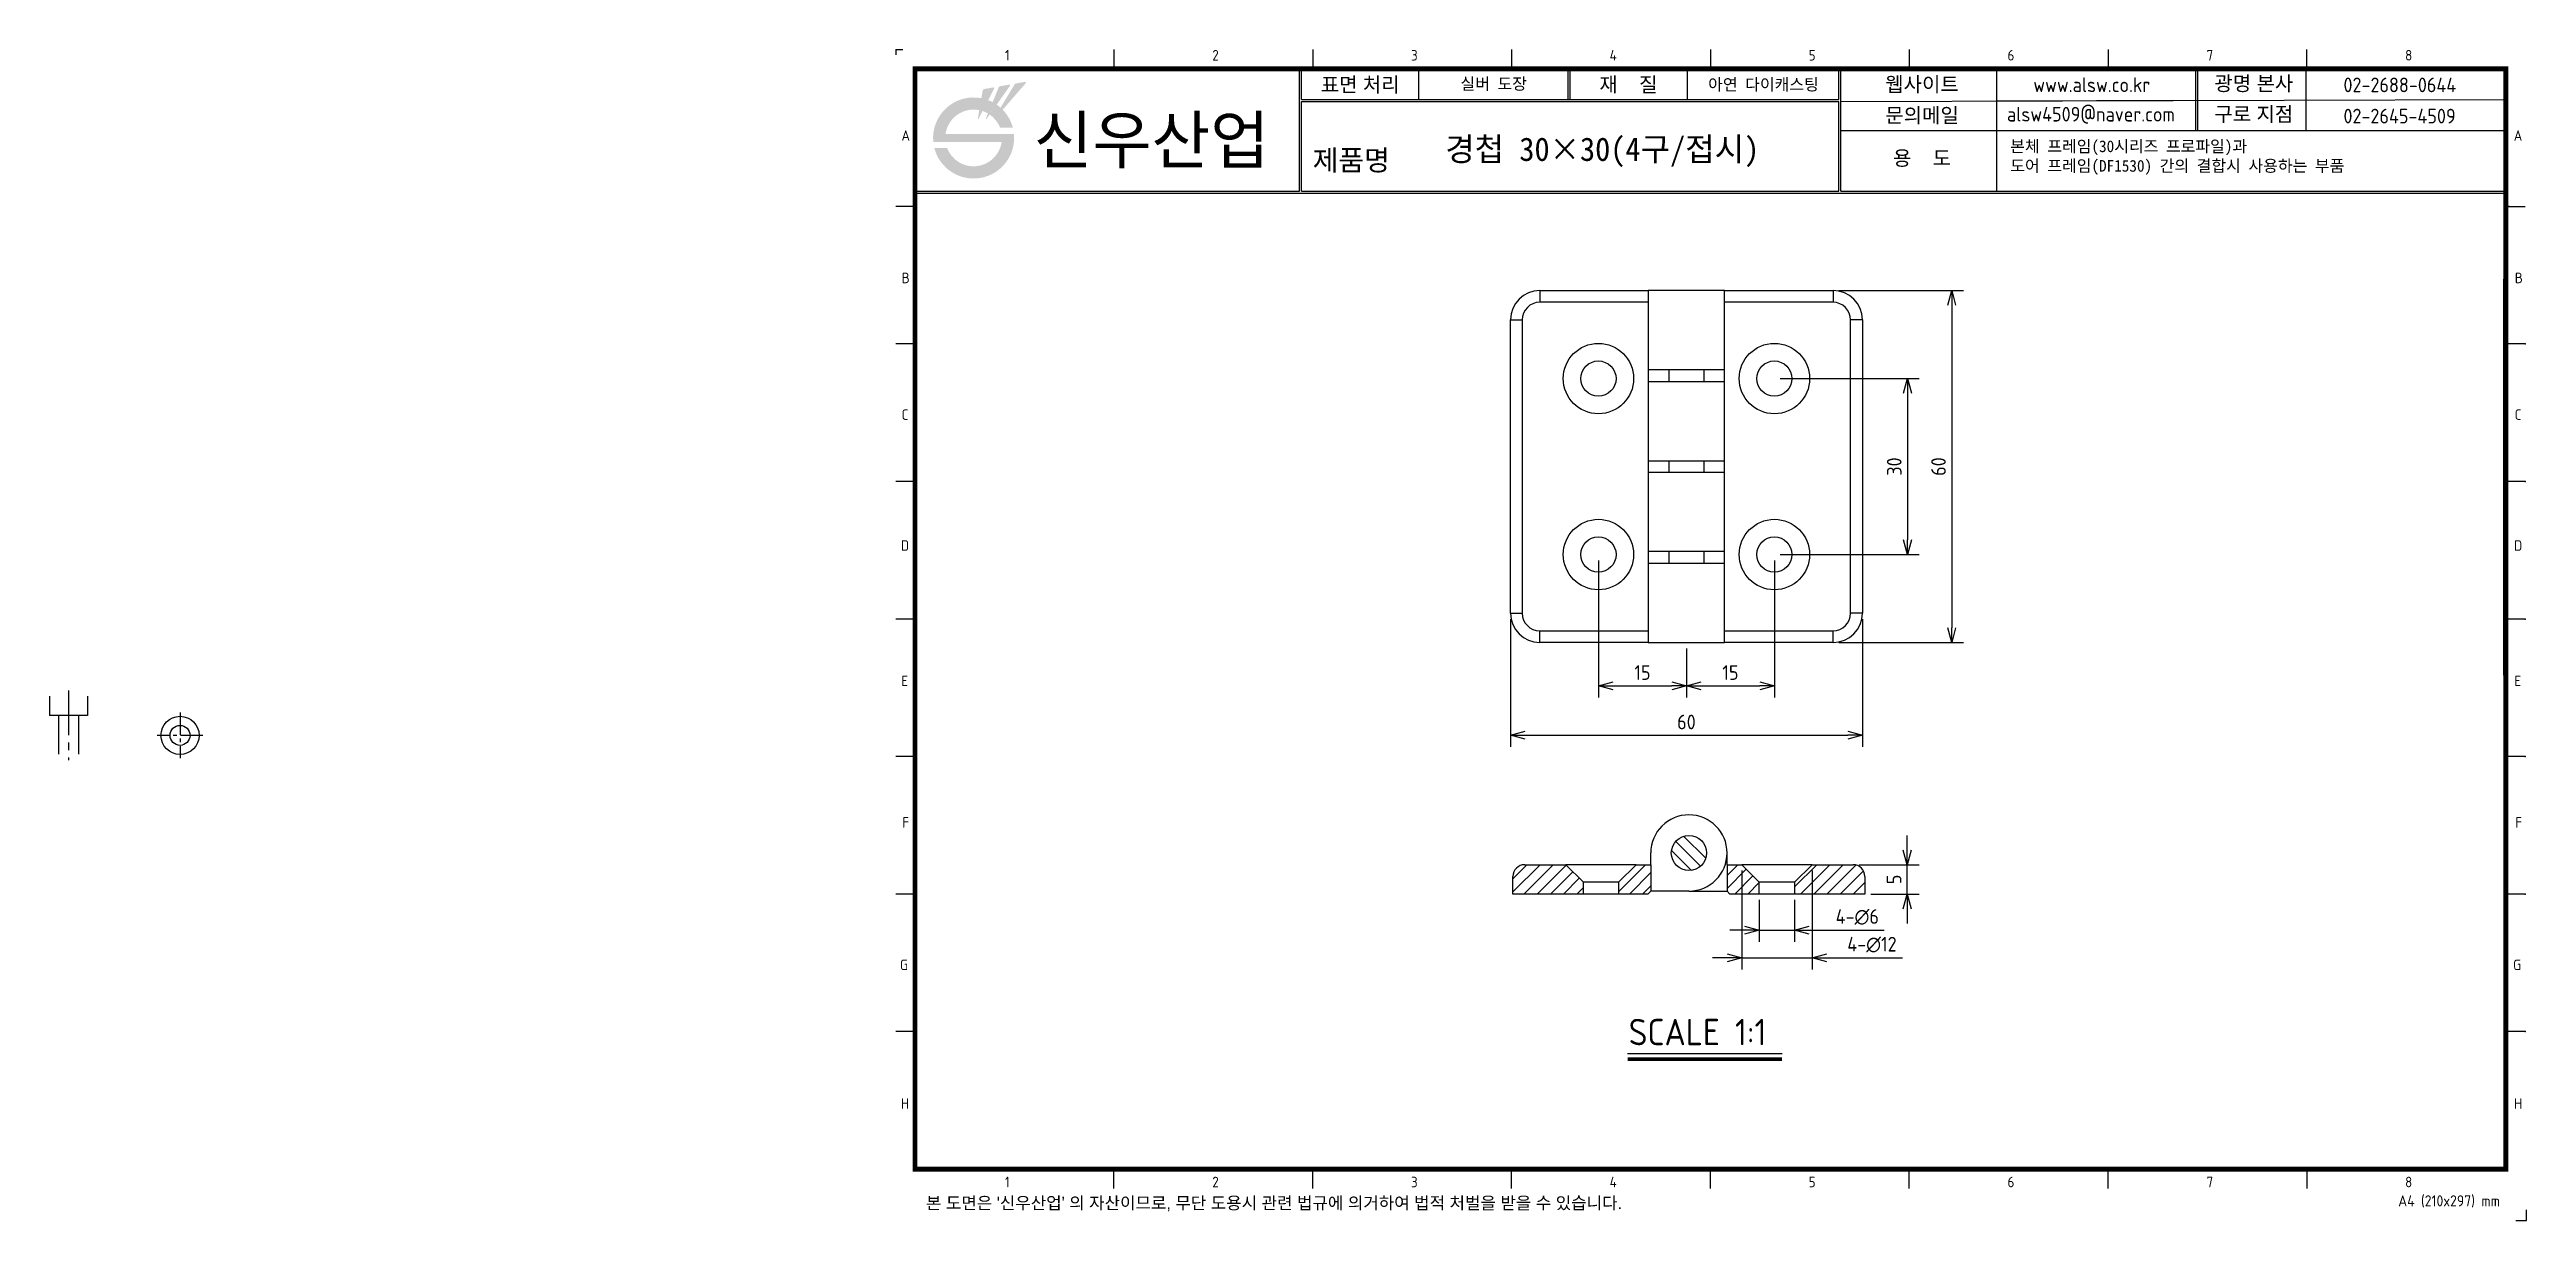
# Model space of a CAD drawing. Header units: millimetres. Extents: x 87 to 510, y 40 to 240.
import ezdxf
from ezdxf.enums import TextEntityAlignment as Align

# ---------------------------------------------------------------- set-up
doc = ezdxf.new("R2010")
doc.units = ezdxf.units.MM
doc.linetypes.add('CENTER2', pattern=[28.575, 19.05, -3.175, 3.175, -3.175])
for name, color, linetype in [('center', 1, 'CENTER2'), ('INFORM', 7, 'Continuous'), ('model', 7, 'Continuous')]:
    doc.layers.add(name, color=color, linetype=linetype)
doc.styles.add('HY견고딕(정자)', font='H2GTRE.TTF')
doc.styles.add('SINWOO(S.J.H)', font='isocp.shx', dxfattribs={"bigfont": 'whgdtxt.shx'})
doc.styles.add('굴림체', font='GulimChe.ttf')
doc.dimstyles.new('SINWOO(S.J.H)', dxfattribs={"dimscale": 0, "dimtxt": 2.5, "dimasz": 2.5, "dimexe": 2, "dimexo": 1, "dimgap": 1, "dimtad": 1, "dimdsep": 46, "dimtxsty": 'SINWOO(S.J.H)', "dimblk": 'OPEN30', "dimcen": 0, "dimclrd": 1, "dimclre": 1, "dimadec": 0, "dimazin": 2, "dimtfac": 1, "dimtmove": 0, "dimatfit": 0, "dimldrblk": 'OPEN30', "dimfxl": 0, "dimarcsym": 0})

# ---------------------------------------------------------------- blocks, each defined once
blk = doc.blocks.new('*U10')
at = {"layer": 'center', "ltscale": 0.4}
blk.add_line((0, 0.99), (0, -10.89), dxfattribs=at)
at = {"layer": 'model'}
for p, q in [((-3.25, 0), (-3.25, -3.3)), ((3.25, 0), (3.25, -3.3)), ((3.25, -3.3), (-3.25, -3.3)), ((-1.7, -3.3), (-1.7, -9.9)), ((1.7, -3.3), (1.7, -9.9))]:
    blk.add_line(p, q, dxfattribs=at)
blk = doc.blocks.new('Counter bore_Top')
at = {"layer": 'center', "ltscale": 0.2}
for p, q in [((3.9, 0), (-3.9, 0)), ((0, 3.9), (0, -3.9))]:
    blk.add_line(p, q, dxfattribs=at)
at = {"layer": 'model'}
for radius in [3.25, 1.7]:
    blk.add_circle((0, 0), radius, dxfattribs=at)
blk = doc.blocks.new('신우산업(베이스)')
at = {"layer": 'INFORM'}
h = blk.add_hatch(color=164, dxfattribs=at)
h.dxf.hatch_style = 1
h.paths.add_polyline_path([(6.41, -15.76), (18.07, -15.76, -0.77332), (8.77, -16.8), (6.59, -16.8, 0.92651), (20.16, -14.38), (8.5, -14.38, -0.430861), (14.25, -10.33), (14.6, -8.29, 0.50246)])
h.paths.add_polyline_path([(18.25, -10.26), (16.88, -11.83, -0.092386), (17.8, -13.34), (19.98, -13.34, 0.1302)], flags=17)
h.paths.add_polyline_path([(16.03, -11.08, -0.051565), (16.78, -11.73), (17.88, -9.91, 0.030458), (17.22, -9.39)], flags=17)
h.paths.add_polyline_path([(16.52, -8.97, 0.030027), (15.77, -8.62), (14.81, -10.48, -0.052426), (15.73, -10.9)], flags=17)
h = blk.add_hatch(color=1, dxfattribs=at)
h.dxf.hatch_style = 1
h.paths.add_polyline_path([(14, -11.77, 0.858824), (14.12, -11.82), (16.78, -6.66, 0.620193), (16.63, -6.46), (15.1, -6.73, 0.315996), (14.82, -7.01)])
h = blk.add_hatch(color=1, dxfattribs=at)
h.dxf.hatch_style = 1
h.paths.add_polyline_path([(19.48, -6.19, 0.637372), (19.34, -5.98), (17.8, -6.25, 0.291168), (17.53, -6.5), (15.38, -11.76, 0.892626), (15.5, -11.82)])
h = blk.add_hatch(color=1, dxfattribs=at)
h.dxf.hatch_style = 1
h.paths.add_polyline_path([(22.18, -5.72, 0.651576), (22.04, -5.51), (20.51, -5.78, 0.271201), (20.24, -6), (16.78, -11.74, 0.917893), (16.89, -11.82)])
blk.add_line((221.67, -8.7), (187.71, -8.8))
at = {"layer": 'INFORM', "color": 1, "lineweight": -3}
for p, q in [((0, 0), (0, -0.88)), ((0, 0), (1.22, 0)), ((278.03, -199.62), (278.03, -197.8)), ((276.21, -199.62), (278.03, -199.62))]:
    blk.add_line(p, q, dxfattribs=at)
at = {"layer": 'INFORM', "color": 252, "lineweight": -2}
for p, q in [((37.19, 0), (37.19, -3.28)), ((71.09, 0), (71.09, -3.28)), ((105, 0), (105, -3.28)), ((138.9, 0), (138.9, -3.28)), ((172.81, 0), (172.81, -3.28)), ((206.71, 0), (206.71, -3.28)), ((240.61, -3.28), (240.61, 0)), ((3.28, -26.73), (0, -26.73)), ((274.52, -26.73), (277.8, -26.73)), ((3.28, -50.18), (0, -50.18)), ((277.8, -50.18), (274.52, -50.18)), ((3.28, -73.63), (0, -73.63)), ((277.8, -73.63), (274.52, -73.63)), ((3.28, -97.08), (0, -97.08)), ((277.8, -97.08), (274.52, -97.08)), ((3.28, -120.53), (0, -120.53)), ((277.8, -120.53), (274.52, -120.53)), ((3.28, -143.98), (0, -143.98)), ((277.8, -143.98), (274.52, -143.98)), ((3.28, -167.43), (0, -167.43)), ((277.8, -167.43), (274.52, -167.43)), ((37.19, -194.17), (37.19, -190.88)), ((71.09, -194.17), (71.09, -190.88)), ((105, -194.17), (105, -190.88)), ((138.9, -194.17), (138.9, -190.88)), ((172.81, -194.17), (172.81, -190.88)), ((206.71, -194.17), (206.71, -190.88)), ((240.61, -190.88), (240.61, -194.17))]:
    blk.add_line(p, q, dxfattribs=at)
at = {"layer": 'INFORM', "color": 0, "lineweight": -3}
for p, q in [((68.84, -24.12), (68.84, -3.28)), ((114.63, -8.53), (114.63, -3.28)), ((160.78, -8.53), (160.78, -3.28)), ((161.13, -24.12), (161.13, -3.28)), ((222.02, -13.7), (222.02, -3.28)), ((160.78, -24.12), (160.78, -8.88))]:
    blk.add_line(p, q, dxfattribs=at)
at = {"layer": 'INFORM', "color": 7, "lineweight": -3}
for p, q in [((69.19, -8.53), (69.19, -3.28)), ((89.19, -8.53), (89.19, -3.28)), ((69.19, -24.12), (69.19, -8.88))]:
    blk.add_line(p, q, dxfattribs=at)
at = {"layer": 'INFORM'}
for p, q in [((114.98, -8.53), (114.98, -3.28)), ((134.98, -8.53), (134.98, -3.28))]:
    blk.add_line(p, q, dxfattribs=at)
at = {"layer": 'INFORM', "lineweight": -3}
for p, q in [((187.71, -24.12), (187.71, -3.28)), ((221.67, -13.7), (221.67, -3.28)), ((69.19, -8.53), (160.78, -8.53)), ((161.13, -8.88), (274.52, -8.53)), ((161.13, -13.78), (274.52, -13.78)), ((161.13, -24.12), (274.52, -24.12))]:
    blk.add_line(p, q, dxfattribs=at)
at = {"layer": 'INFORM', "lineweight": -2}
blk.add_line((240.41, -3.28), (240.41, -13.7), dxfattribs=at)
at = {"layer": 'INFORM', "color": 0, "lineweight": -2}
for p in [(240.41, -3.28), (274.52, -8.53)]:
    blk.add_line(p, (274.52, -3.28), dxfattribs=at)
at = {"layer": 'INFORM', "color": 7, "linetype": 'Continuous', "lineweight": -3}
for p, q in [((69.19, -8.88), (160.78, -8.88)), ((3.28, -24.12), (68.84, -24.12)), ((3.28, -24.47), (274.52, -24.47)), ((69.19, -24.12), (160.78, -24.12))]:
    blk.add_line(p, q, dxfattribs=at)
at = {"layer": 'INFORM', "color": 7, "lineweight": -3, "const_width": 0.817}
blk.add_lwpolyline([(3.28, -190.88), (3.28, -3.28), (274.52, -3.28), (274.52, -190.88)], close=True, dxfattribs=at)
at = {"layer": 'INFORM', "color": 3, "lineweight": -2}
for p in [(37.19, -3.28), (71.09, -3.28), (105, -3.28), (138.9, -3.28), (172.81, -3.28), (206.71, -3.28), (240.61, -3.28), (275.02, -26.73), (275.02, -26.73)]:
    blk.add_point(p, dxfattribs=at)
at = {"layer": 'INFORM', "color": 252, "lineweight": -2}
for p in [(277.8, -50.18), (277.8, -50.18), (277.8, -73.63), (277.8, -73.63), (277.8, -97.08), (277.8, -97.08), (277.8, -120.53), (277.8, -120.53), (277.8, -143.98), (277.8, -143.98), (277.8, -167.43), (277.8, -167.43)]:
    blk.add_point(p, dxfattribs=at)
at = {"layer": 'INFORM', "color": 252, "style": 'SINWOO(S.J.H)'}
for s, p in [('1', (19.03, -0.97)), ('2', (54.53, -0.97)), ('3', (88.43, -0.97)), ('4', (122.33, -0.97)), ('5', (156.24, -0.97)), ('6', (190.14, -0.97)), ('7', (224.05, -0.97)), ('8', (257.95, -0.97)), ('A', (1.71, -14.66)), ('A', (276.59, -14.66)), ('B', (1.71, -38.93)), ('B', (276.73, -38.93)), ('C', (1.59, -62.23)), ('C', (276.61, -62.23)), ('D', (1.59, -84.55)), ('D', (276.61, -84.55)), ('E', (1.55, -107.63)), ('E', (276.56, -107.63)), ('F', (1.69, -131.76)), ('F', (276.71, -131.76)), ('G', (1.42, -156.04)), ('G', (276.44, -156.04)), ('H', (1.59, -179.7)), ('H', (276.61, -179.7)), ('1', (19.03, -193.06)), ('2', (54.53, -193.06)), ('3', (88.43, -193.06)), ('4', (122.33, -193.06)), ('5', (156.24, -193.06)), ('6', (190.14, -193.06)), ('7', (224.05, -193.06)), ('8', (257.95, -193.06))]:
    blk.add_text(s, height=1.8, dxfattribs=at).set_placement(p, align=Align.MIDDLE)
at = {"layer": 'INFORM', "color": 7, "lineweight": -3, "style": 'HY견고딕(정자)'}
blk.add_text('제품명', height=3.5, dxfattribs=at).set_placement((71.09, -18.87), align=Align.MIDDLE_LEFT)
at = {"layer": 'INFORM', "color": 7, "lineweight": -3, "style": 'SINWOO(S.J.H)'}
blk.add_text('A4 (210x297) mm', height=1.89, dxfattribs=at).set_placement((264.84, -195.33), align=Align.TOP_CENTER)
at = {"layer": 'INFORM'}
for s, width, insert, char_height, attachment_point, style in [('광명 본사', 26.5829, (231.55, -5.9), 2.5, 5, 'HY견고딕(정자)'), ('표면 처리', 19.3934, (79.2, -6.11), 2.5, 5, 'HY견고딕(정자)'), ('실버 도장', 24.5691, (101.95, -5.94), 2, 5, '굴림체'), ('재    질', 19.0639, (124.92, -6.09), 2.5, 5, 'HY견고딕(정자)'), ('아연 다이캐스팅', 25.0347, (147.95, -6.06), 2, 5, '굴림체'), ('웹사이트', 26.5829, (174.98, -6.06), 2.5, 5, 'HY견고딕(정자)'), ('www.alsw.co.kr', 33.9046, (193.95, -4.75), 2.5, 1, 'SINWOO(S.J.H)'), ('02-2688-0644', 33.9046, (246.83, -4.78), 2.5, 1, 'SINWOO(S.J.H)'), ('문의메일', 26.5829, (174.98, -11.34), 2.5, 5, 'HY견고딕(정자)'), ('alsw4509@naver.com', 33.9046, (189.45, -9.77), 2.5, 1, 'SINWOO(S.J.H)'), ('구로 지점', 26.5829, (231.55, -11.15), 2.5, 5, 'HY견고딕(정자)'), ('02-2645-4509', 33.9046, (246.83, -10.09), 2.5, 1, 'SINWOO(S.J.H)'), ('용    도', 26.5829, (174.98, -18.63), 2.5, 5, 'HY견고딕(정자)')]:
    blk.add_mtext_dynamic_manual_height_columns(s, width=width, gutter_width=12.5, heights=[0], dxfattribs=dict(at, insert=insert, char_height=char_height, attachment_point=attachment_point, style=style))
at = {"layer": 'INFORM', "color": 250, "insert": (23.53, -11.42), "char_height": 8, "attachment_point": 1, "style": 'SINWOO(S.J.H)'}
blk.add_mtext_dynamic_manual_height_columns('{\\fHYGothic-Extra|b0|i0|c129|p18;신우산업}', width=82.0692, gutter_width=15, heights=[0], dxfattribs=at)
at = {"layer": 'INFORM', "lineweight": -3, "insert": (5.16, -196.83), "char_height": 2.1, "width": 158.7318, "attachment_point": 4, "style": 'SINWOO(S.J.H)'}
blk.add_mtext("\\pt264.6;{\\fGulim|b0|i0|c129|p50;본 도면은 '신우산업' 의 자산이므로, 무단 도용시 관련 법규에 의거하여 법적 처벌을 받을 수 있습니다.}", dxfattribs=at)
blk = doc.blocks.new('_Open30')
at = {"color": 0, "linetype": 'ByBlock', "lineweight": -2}
for p, q in [((-1, 0.27), (0, 0)), ((0, 0), (-1, -0.27)), ((0, 0), (-1, 0))]:
    blk.add_line(p, q, dxfattribs=at)
blk = doc.blocks.new('*D31')
at = {"color": 1, "lineweight": -2}
for p, q in [((353.74, 152.11), (353.74, 128.74)), ((368.74, 137.11), (368.74, 128.74)), ((356.24, 130.74), (366.24, 130.74))]:
    blk.add_line(p, q, dxfattribs=at)
at = {"layer": 'Defpoints', "color": 0}
for p in [(353.74, 153.11), (368.74, 138.11), (368.74, 130.74)]:
    blk.add_point(p, dxfattribs=at)
at = {"color": 1, "lineweight": -2, "xscale": 2.5, "yscale": 2.5, "zscale": 2.5, "rotation": 180}
blk.add_blockref('_Open30', (353.74, 130.74), dxfattribs=at)
at = {"color": 1, "lineweight": -2, "xscale": 2.5, "yscale": 2.5, "zscale": 2.5}
blk.add_blockref('_Open30', (368.74, 130.74), dxfattribs=at)
at = {"color": 0, "insert": (361.24, 132.99), "char_height": 2.5, "attachment_point": 5, "style": 'SINWOO(S.J.H)'}
blk.add_mtext('15', dxfattribs=at)
blk = doc.blocks.new('*D32')
at = {"color": 1, "lineweight": -2}
for p, q in [((383.74, 152.11), (383.74, 128.74)), ((368.74, 137.11), (368.74, 128.74)), ((371.24, 130.74), (381.24, 130.74))]:
    blk.add_line(p, q, dxfattribs=at)
at = {"layer": 'Defpoints', "color": 0}
for p in [(383.74, 153.11), (368.74, 138.11), (383.74, 130.74)]:
    blk.add_point(p, dxfattribs=at)
at = {"color": 1, "lineweight": -2, "xscale": 2.5, "yscale": 2.5, "zscale": 2.5, "rotation": 180}
blk.add_blockref('_Open30', (368.74, 130.74), dxfattribs=at)
at = {"color": 1, "lineweight": -2, "xscale": 2.5, "yscale": 2.5, "zscale": 2.5}
blk.add_blockref('_Open30', (383.74, 130.74), dxfattribs=at)
at = {"color": 0, "insert": (376.24, 132.99), "char_height": 2.5, "attachment_point": 5, "style": 'SINWOO(S.J.H)'}
blk.add_mtext('15', dxfattribs=at)
blk = doc.blocks.new('*D34')
at = {"color": 1, "lineweight": -2}
for p, q in [((338.74, 142.11), (338.74, 120.31)), ((398.74, 142.11), (398.74, 120.31)), ((341.24, 122.31), (396.24, 122.31))]:
    blk.add_line(p, q, dxfattribs=at)
at = {"layer": 'Defpoints', "color": 0}
for p in [(338.74, 143.11), (398.74, 143.11), (398.74, 122.31)]:
    blk.add_point(p, dxfattribs=at)
at = {"color": 1, "lineweight": -2, "xscale": 2.5, "yscale": 2.5, "zscale": 2.5, "rotation": 180}
blk.add_blockref('_Open30', (338.74, 122.31), dxfattribs=at)
at = {"color": 1, "lineweight": -2, "xscale": 2.5, "yscale": 2.5, "zscale": 2.5}
blk.add_blockref('_Open30', (398.74, 122.31), dxfattribs=at)
at = {"color": 0, "insert": (368.74, 124.56), "char_height": 2.5, "attachment_point": 5, "style": 'SINWOO(S.J.H)'}
blk.add_mtext('60', dxfattribs=at)
blk = doc.blocks.new('*D35')
at = {"color": 1, "lineweight": -2}
for p, q in [((394.74, 198.11), (415.96, 198.11)), ((413.96, 195.61), (413.96, 140.61)), ((394.74, 138.11), (415.96, 138.11))]:
    blk.add_line(p, q, dxfattribs=at)
at = {"layer": 'Defpoints', "color": 0}
for p in [(393.74, 198.11), (393.74, 138.11), (413.96, 138.11)]:
    blk.add_point(p, dxfattribs=at)
at = {"color": 1, "lineweight": -2, "xscale": 2.5, "yscale": 2.5, "zscale": 2.5}
for p, rotation in [((413.96, 198.11), 90), ((413.96, 138.11), 270)]:
    blk.add_blockref('_Open30', p, dxfattribs=dict(at, rotation=rotation))
at = {"color": 0, "insert": (411.71, 168.11), "char_height": 2.5, "attachment_point": 5, "rotation": 90, "style": 'SINWOO(S.J.H)'}
blk.add_mtext('60', dxfattribs=at)
blk = doc.blocks.new('*D33')
at = {"color": 1, "lineweight": -2}
for p, q in [((384.74, 183.11), (408.42, 183.11)), ((406.42, 180.61), (406.42, 155.61)), ((384.74, 153.11), (408.42, 153.11))]:
    blk.add_line(p, q, dxfattribs=at)
at = {"layer": 'Defpoints', "color": 0}
for p in [(383.74, 183.11), (383.74, 153.11), (406.42, 153.11)]:
    blk.add_point(p, dxfattribs=at)
at = {"color": 1, "lineweight": -2, "xscale": 2.5, "yscale": 2.5, "zscale": 2.5}
for p, rotation in [((406.42, 183.11), 90), ((406.42, 153.11), 270)]:
    blk.add_blockref('_Open30', p, dxfattribs=dict(at, rotation=rotation))
at = {"color": 0, "insert": (404.17, 168.11), "char_height": 2.5, "attachment_point": 5, "rotation": 90, "style": 'SINWOO(S.J.H)'}
blk.add_mtext('30', dxfattribs=at)
blk = doc.blocks.new('*D36')
at = {"color": 1, "lineweight": -2}
for p, q in [((381.16, 94.23), (381.16, 87.07)), ((387.16, 94.23), (387.16, 87.07)), ((378.66, 89.07), (376.16, 89.07)), ((381.16, 89.07), (387.16, 89.07)), ((389.66, 89.07), (402.43, 89.07))]:
    blk.add_line(p, q, dxfattribs=at)
at = {"layer": 'Defpoints', "color": 0}
for p in [(381.16, 95.23), (387.16, 95.23), (387.16, 89.07)]:
    blk.add_point(p, dxfattribs=at)
at = {"color": 1, "lineweight": -2, "xscale": 2.5, "yscale": 2.5, "zscale": 2.5}
blk.add_blockref('_Open30', (381.16, 89.07), dxfattribs=at)
at = {"color": 1, "lineweight": -2, "xscale": 2.5, "yscale": 2.5, "zscale": 2.5, "rotation": 180}
blk.add_blockref('_Open30', (387.16, 89.07), dxfattribs=at)
at = {"color": 0, "insert": (397.87, 91.32), "char_height": 2.5, "attachment_point": 5, "style": 'SINWOO(S.J.H)'}
blk.add_mtext('4-{\\fPMingLiU|b0|i0|c136|p0;∅}6', dxfattribs=at)
blk = doc.blocks.new('*D37')
at = {"color": 1, "lineweight": -2}
for p, q in [((378.16, 99.23), (378.16, 82.35)), ((390.16, 99.23), (390.16, 82.35)), ((375.66, 84.35), (373.16, 84.35)), ((378.16, 84.35), (390.16, 84.35)), ((392.66, 84.35), (405.57, 84.35))]:
    blk.add_line(p, q, dxfattribs=at)
at = {"layer": 'Defpoints', "color": 0}
for p in [(378.16, 100.23), (390.16, 100.23), (390.16, 84.35)]:
    blk.add_point(p, dxfattribs=at)
at = {"color": 1, "lineweight": -2, "xscale": 2.5, "yscale": 2.5, "zscale": 2.5}
blk.add_blockref('_Open30', (378.16, 84.35), dxfattribs=at)
at = {"color": 1, "lineweight": -2, "xscale": 2.5, "yscale": 2.5, "zscale": 2.5, "rotation": 180}
blk.add_blockref('_Open30', (390.16, 84.35), dxfattribs=at)
at = {"color": 0, "insert": (400.37, 86.6), "char_height": 2.5, "attachment_point": 5, "style": 'SINWOO(S.J.H)'}
blk.add_mtext('4-{\\fPMingLiU|b0|i0|c136|p0;∅}12', dxfattribs=at)
blk = doc.blocks.new('*D38')
at = {"color": 1, "lineweight": -2}
for p, q in [((406.39, 102.73), (406.39, 105.23)), ((398.16, 100.23), (408.39, 100.23)), ((406.39, 95.23), (406.39, 100.23)), ((400.16, 95.23), (408.39, 95.23)), ((406.39, 92.73), (406.39, 90.23))]:
    blk.add_line(p, q, dxfattribs=at)
at = {"layer": 'Defpoints', "color": 0}
for p in [(397.16, 100.23), (406.39, 100.23), (399.16, 95.23)]:
    blk.add_point(p, dxfattribs=at)
at = {"color": 1, "lineweight": -2, "xscale": 2.5, "yscale": 2.5, "zscale": 2.5}
for p, rotation in [((406.39, 100.23), 270), ((406.39, 95.23), 90)]:
    blk.add_blockref('_Open30', p, dxfattribs=dict(at, rotation=rotation))
at = {"color": 0, "insert": (404.14, 97.73), "char_height": 2.5, "attachment_point": 5, "rotation": 90, "style": 'SINWOO(S.J.H)'}
blk.add_mtext('5', dxfattribs=at)
blk = doc.blocks.new('SCALE 1')
at = {"layer": 'INFORM'}
blk.add_line((0, 0.97), (26.33, 0.97), dxfattribs=at)
at = {"layer": 'INFORM', "color": 252, "const_width": 0.641}
blk.add_lwpolyline([(0, 0), (26.33, 0)], dxfattribs=at)
at = {"layer": 'INFORM', "style": 'SINWOO(S.J.H)'}
blk.add_text('SCALE 1:1', height=4.5, dxfattribs=at).set_placement((0.19, 4.64), align=Align.MIDDLE_LEFT)
blk = doc.blocks.new('A$Cfd101c44')
h = blk.add_hatch()
h.set_pattern_fill('ANSI31', color=6, scale=0.5, angle=90)
h.set_pattern_definition([(135, (-8.7574, -193.4136), (-1.122532, -1.122532), [])])
h.paths.add_polyline_path([(132.238, -136.968, 1), (138.238, -136.968, 1)])
h = blk.add_hatch()
h.set_pattern_fill('ANSI31', color=6, scale=0.5)
h.set_pattern_definition([(45, (-8.7574, -193.4136), (-1.122532, 1.122532), [])])
h.paths.add_polyline_path([(105.238, -143.968), (117.238, -143.968), (117.238, -141.968), (114.238, -138.968), (107.238, -138.968, 0.4142136), (105.238, -140.968)])
h.paths.add_polyline_path([(123.238, -141.968), (123.238, -143.968), (128.238, -143.968), (128.738, -143.468), (128.738, -138.968), (126.238, -138.968)])
h.paths.add_polyline_path([(141.738, -138.968), (141.738, -143.468), (142.238, -143.968), (147.238, -143.968), (147.238, -141.968), (144.238, -138.968)])
h.paths.add_polyline_path([(153.238, -141.968), (153.238, -143.968), (165.238, -143.968), (165.238, -140.968, 0.4142136), (163.238, -138.968), (156.238, -138.968)])
at = {"color": 7, "linetype": 'Continuous', "lineweight": 25}
for p, q in [((109.811, -41.087), (109.811, -43.087)), ((109.811, -41.087), (128.311, -41.087)), ((128.311, -41.087), (128.311, -50.237)), ((141.311, -41.087), (128.311, -41.087)), ((141.311, -50.237), (141.311, -41.087)), ((141.311, -41.087), (159.811, -41.087)), ((159.811, -41.087), (159.811, -43.087)), ((104.811, -46.087), (106.811, -46.087)), ((104.811, -96.087), (104.811, -46.087)), ((106.811, -46.087), (106.811, -96.087)), ((128.311, -43.087), (109.811, -43.087)), ((159.811, -43.087), (141.311, -43.087)), ((162.811, -96.087), (162.811, -46.087)), ((164.811, -46.087), (162.811, -46.087)), ((164.811, -46.087), (164.811, -96.087)), ((128.311, -50.237), (128.311, -61.407)), ((141.311, -51.257), (141.311, -50.237)), ((128.311, -51.257), (128.311, -60.427)), ((141.311, -54.587), (128.311, -54.587)), ((131.811, -54.587), (131.811, -56.587)), ((137.811, -56.587), (137.811, -54.587)), ((141.311, -60.427), (141.311, -51.257)), ((128.311, -56.587), (141.311, -56.587)), ((128.311, -61.407), (128.311, -70.577)), ((141.311, -61.407), (141.311, -60.427)), ((141.311, -70.577), (141.311, -61.407)), ((128.311, -70.087), (141.311, -70.087)), ((128.311, -70.577), (128.311, -81.747)), ((128.311, -71.597), (128.311, -80.767)), ((131.811, -70.087), (131.811, -72.087)), ((137.811, -72.087), (137.811, -70.087)), ((141.311, -71.597), (141.311, -70.577)), ((141.311, -80.767), (141.311, -71.597)), ((141.311, -72.087), (128.311, -72.087)), ((128.311, -81.747), (128.311, -90.917)), ((141.311, -81.747), (141.311, -80.767)), ((141.311, -90.917), (141.311, -81.747)), ((141.311, -85.587), (128.311, -85.587)), ((128.311, -87.587), (141.311, -87.587)), ((131.811, -85.587), (131.811, -87.587)), ((137.811, -87.587), (137.811, -85.587)), ((128.311, -90.917), (128.311, -99.087)), ((128.311, -91.937), (128.311, -101.087)), ((141.311, -91.937), (141.311, -90.917)), ((141.311, -101.087), (141.311, -91.937)), ((104.811, -96.087), (106.811, -96.087)), ((164.811, -96.087), (162.811, -96.087)), ((109.811, -99.087), (128.311, -99.087)), ((109.811, -101.087), (109.811, -99.087)), ((128.311, -101.087), (109.811, -101.087)), ((128.311, -101.087), (141.311, -101.087)), ((141.311, -99.087), (159.811, -99.087)), ((159.811, -101.087), (141.311, -101.087)), ((159.811, -101.087), (159.811, -99.087)), ((107.238, -138.968), (114.238, -138.968)), ((117.238, -141.968), (114.238, -138.968)), ((126.238, -138.968), (114.238, -138.968)), ((126.238, -138.968), (123.238, -141.968)), ((126.238, -138.968), (128.738, -138.968)), ((128.738, -138.968), (128.738, -136.968)), ((141.738, -138.968), (141.738, -136.968)), ((141.738, -138.968), (141.738, -143.468)), ((141.738, -138.968), (144.238, -138.968)), ((147.238, -141.968), (144.238, -138.968)), ((156.238, -138.968), (144.238, -138.968)), ((156.238, -138.968), (153.238, -141.968)), ((156.238, -138.968), (163.238, -138.968)), ((105.238, -143.968), (105.238, -140.968)), ((117.238, -143.968), (117.238, -141.968)), ((123.238, -141.968), (117.238, -141.968)), ((123.238, -141.968), (123.238, -143.968)), ((128.738, -143.468), (128.238, -143.968)), ((135.238, -143.468), (128.738, -143.468)), ((135.238, -143.468), (141.738, -143.468)), ((142.238, -143.968), (141.738, -143.468)), ((147.238, -143.968), (147.238, -141.968)), ((153.238, -141.968), (147.238, -141.968)), ((153.238, -141.968), (153.238, -143.968)), ((165.238, -140.968), (165.238, -143.968)), ((117.238, -143.968), (105.238, -143.968)), ((123.238, -143.968), (117.238, -143.968)), ((128.238, -143.968), (123.238, -143.968)), ((147.238, -143.968), (142.238, -143.968)), ((153.238, -143.968), (147.238, -143.968)), ((165.238, -143.968), (153.238, -143.968))]:
    blk.add_line(p, q, dxfattribs=at)
blk.add_line((128.738, -138.968), (128.738, -143.468))
for centre, radius in [((119.811, -56.087), 6), ((149.811, -56.087), 6), ((119.811, -56.087), 3), ((149.811, -56.087), 3), ((119.811, -86.087), 6), ((149.811, -86.087), 6), ((119.811, -86.087), 3), ((149.811, -86.087), 3), ((135.238, -136.968), 3)]:
    blk.add_circle(centre, radius, dxfattribs=at)
for centre, radius, start, end in [((109.811, -46.087), 5, 90, 180), ((159.811, -46.087), 5, 0, 90), ((109.811, -46.087), 3, 90, 180), ((159.811, -46.087), 3, 0, 90), ((109.811, -96.087), 5, 180, 270), ((109.811, -96.087), 3, 180, 270), ((159.811, -96.087), 3, 270, 0), ((159.811, -96.087), 5, 270, 0), ((135.238, -136.968), 6.5, 270, 180), ((107.238, -140.968), 2, 90, 180), ((163.238, -140.968), 2, 0, 90)]:
    blk.add_arc(centre, radius, start, end, dxfattribs=at)
at = {"layer": 'INFORM'}
for p, q in [((274.12, -39.135), (274.12, -74.144)), ((274.12, -74.144), (274.12, -106.654))]:
    blk.add_line(p, q, dxfattribs=at)
at = {"layer": 'INFORM', "color": 3, "lineweight": -2}
for p in [(3.283, -73.633), (3.283, -97.083), (3.283, -120.533), (3.283, -143.983), (3.283, -167.433), (37.188, -190.883), (71.092, -190.883), (104.997, -190.883), (138.901, -190.883), (172.806, -190.883), (206.71, -190.883)]:
    blk.add_point(p, dxfattribs=at)
blk.add_blockref('SCALE 1', (124.785, -172.136))
at = {"layer": 'INFORM'}
blk.add_blockref('신우산업(베이스)', (0, 0), dxfattribs=at)
at = {"insert": (190.025, -15.486), "char_height": 2, "attachment_point": 1, "style": 'SINWOO(S.J.H)'}
blk.add_mtext_dynamic_manual_height_columns('{\\fGulimChe|b0|i0|c129|p49;본체 프레임(30시리즈 프로파일)과\\P도어 프레임(DF1530) 간의 결합시 사용하는 부품}', width=94.31009, gutter_width=12.5, heights=[0], dxfattribs=at)
at = {"layer": 'INFORM', "lineweight": -3, "style": '굴림체'}
blk.add_text('경첩 30×30(4구/접시)', height=4, dxfattribs=at).set_placement((93.698, -16.985), align=Align.MIDDLE_LEFT)
for base, p1, p2, picture, middle in [((180.031, -101.087), (159.811, -41.087), (159.811, -101.087), '*D35', (180.031, -71.087)), ((172.463, -138.968), (165.238, -143.968), (163.238, -138.968), '*D38', (172.463, -141.468))]:
    dim = blk.add_linear_dim(base=base, p1=p1, p2=p2, angle=90, dimstyle='SINWOO(S.J.H)', override={"dimscale": 1})
    dim.commit()
    dim.dimension.update_dxf_attribs({"geometry": picture, "text_midpoint": middle, "dimtype": 128, "insert": (-233.925, -239.2)})
dim = blk.add_linear_dim(base=(172.498, -86.087), p1=(149.811, -56.087), p2=(149.811, -86.087), angle=90, dimstyle='SINWOO(S.J.H)', override={"dimscale": 1})
dim.commit()
dim.dimension.update_dxf_attribs({"geometry": '*D33', "text_midpoint": (170.248, -71.087), "insert": (-233.925, -239.2)})
for base, p1, p2, picture, middle in [((134.811, -108.459), (119.811, -86.087), (134.811, -101.087), '*D31', (127.311, -106.209)), ((149.811, -108.459), (134.811, -101.087), (149.811, -86.087), '*D32', (142.311, -106.209)), ((164.811, -116.889), (104.811, -96.087), (164.811, -96.087), '*D34', (134.811, -114.639))]:
    dim = blk.add_linear_dim(base=base, p1=p1, p2=p2, dimstyle='SINWOO(S.J.H)', override={"dimscale": 1})
    dim.commit()
    dim.dimension.update_dxf_attribs({"geometry": picture, "text_midpoint": middle, "insert": (-233.925, -239.2)})
for base, p1, p2, picture, middle in [((156.238, -154.846), (144.238, -138.968), (156.238, -138.968), '*D37', (166.444, -154.846)), ((153.238, -150.126), (147.238, -143.968), (153.238, -143.968), '*D36', (163.941, -150.126))]:
    dim = blk.add_linear_dim(base=base, p1=p1, p2=p2, text='4-{\\fPMingLiU|b0|i0|c136|p0;∅}<>', dimstyle='SINWOO(S.J.H)', override={"dimscale": 1})
    dim.commit()
    dim.dimension.update_dxf_attribs({"geometry": picture, "text_midpoint": middle, "dimtype": 128, "insert": (-233.925, -239.2)})

msp = doc.modelspace()

# ---------------------------------------------------------------- block references
for name, p in [('A$Cfd101c44', (231.53, 239.59)), ('*U10', (90.52, 129.34)), ('Counter bore_Top', (109.52, 122.67))]:
    msp.add_blockref(name, p)

doc.saveas('drawing.dxf')
